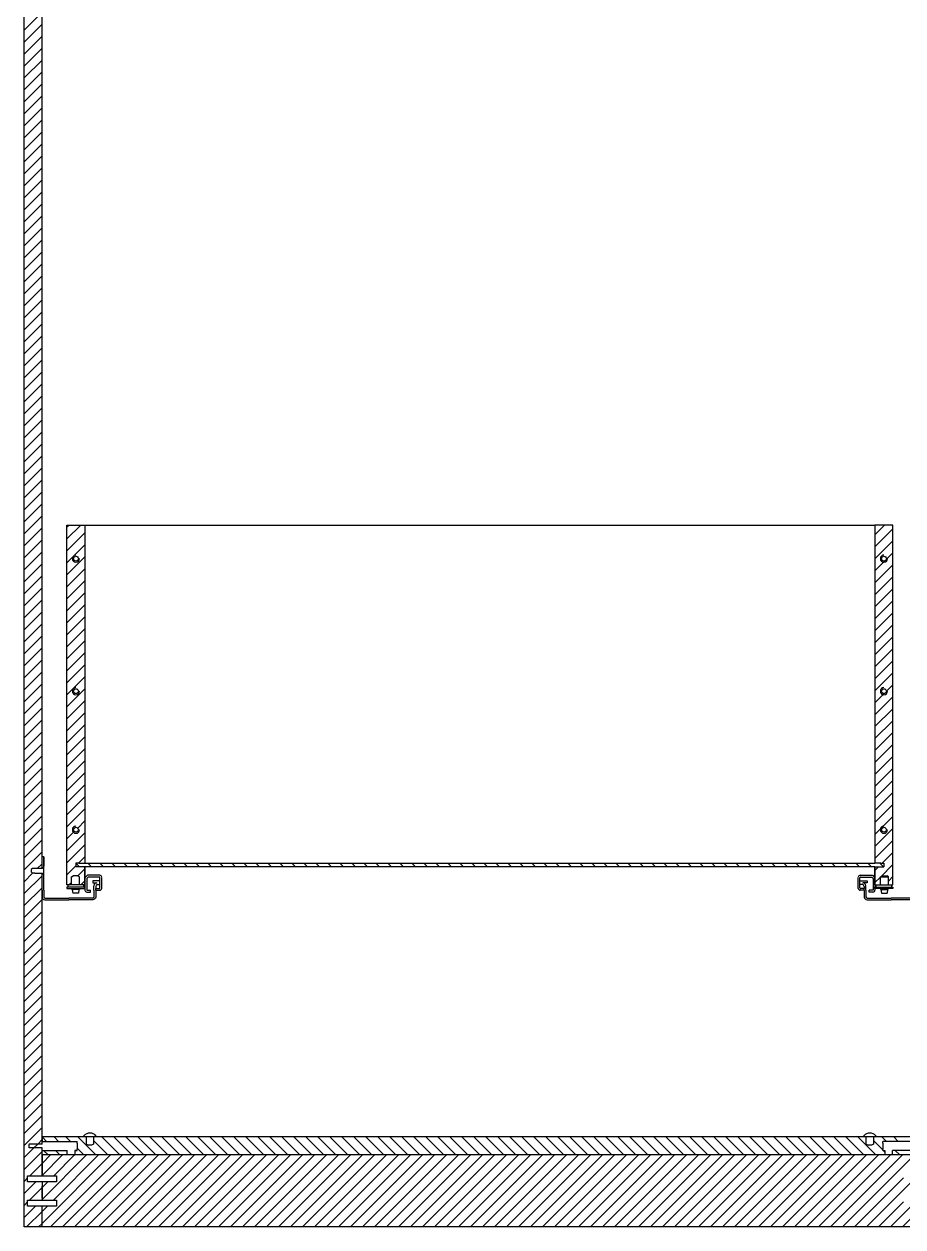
# Model space of a CAD drawing. Header units: centimetres. Extents: x -42 to 1204, y -514 to 706.
# Drawn here: x 489.6 to 562.8, y -20.1 to 80.2 of the extents above; entities that cross this region are included whole.
import ezdxf

# ---------------------------------------------------------------- set-up
doc = ezdxf.new("R2010")
doc.units = ezdxf.units.CM
doc.header["$MEASUREMENT"] = 0
doc.layers.add('filatura', color=8, linetype='Continuous')
doc.layers.add('Livello 1', color=175, linetype='Continuous')

msp = doc.modelspace()

# ---------------------------------------------------------------- hatches: boundary and pattern name
h = msp.add_hatch()
h.set_pattern_fill('JIS_WOOD', color=175)
h.set_pattern_definition([(45, (-118.67215, -240.5599), (-0.5, 0.5), [])])
h.paths.add_polyline_path([(494.63, 38.4), (493.13, 38.4), (493.13, 8.4), (493.5, 8.4), (493.5, 9.06), (493.65, 9.15), (494.02, 9.15), (494.17, 9.06), (494.17, 8.4), (494.63, 8.4), (494.63, 9), (494.63, 9.9), (493.88, 9.9), (493.88, 10.2), (494.13, 10.2), (494.63, 10.2), (494.63, 11.2), (494.63, 20.1)])
h.paths.add_polyline_path([(493.68, 24.55, -1), (494.08, 24.55, -1)], flags=16)
h.paths.add_polyline_path([(494.08, 13, -1), (493.68, 13, -1)], flags=16)
h.paths.add_polyline_path([(493.68, 35.6, -1), (494.08, 35.6, -1)], flags=16)
h.paths.add_polyline_path([(560.48, 11.2), (560.48, 10.2), (560.98, 10.2), (561.23, 10.2), (561.23, 9.9), (560.48, 9.9), (560.48, 8.4), (560.94, 8.4), (560.94, 9.06), (561.09, 9.15), (561.46, 9.15), (561.61, 9.06), (561.61, 8.4), (561.98, 8.4), (561.98, 38.4), (560.48, 38.4), (560.48, 20.1)])
h.paths.add_polyline_path([(561.03, 24.55, -1), (561.43, 24.55, -1)], flags=16)
h.paths.add_polyline_path([(561.43, 13, -1), (561.03, 13, -1)], flags=16)
h.paths.add_polyline_path([(561.03, 35.6, -1), (561.43, 35.6, -1)], flags=16)

# ---------------------------------------------------------------- linework, layer by layer
for p, q in [((489.55, -20.11), (489.55, 181.09)), ((491.05, 35.81), (491.05, 82.74)), ((493.13, 8.4), (493.13, 38.4)), ((493.13, 38.4), (494.63, 38.4)), ((494.63, 38.4), (494.63, 20.1)), ((494.63, 38.4), (560.48, 38.4)), ((561.98, 38.4), (560.48, 38.4)), ((560.48, 38.4), (560.48, 20.1)), ((561.98, 8.4), (561.98, 38.4)), ((491.05, 34.31), (491.05, 35.81)), ((491.05, 9.78), (491.05, 34.31)), ((494.63, 20.1), (494.63, 11.2)), ((560.48, 20.1), (560.48, 11.2)), ((494.63, 11.2), (494.63, 10.2)), ((560.48, 11.2), (560.48, 10.2)), ((491.2, 10.75), (491.05, 10.75)), ((491.2, 7.95), (491.2, 10.75)), ((491.2, 10.75), (491.2, 10)), ((491.2, 10.75), (491.2, 9.95)), ((494.13, 10.2), (493.88, 10.2)), ((493.88, 10.2), (493.88, 9.9)), ((494.13, 10.2), (494.63, 10.2)), ((494.63, 10.2), (560.48, 10.2)), ((560.98, 10.2), (560.48, 10.2)), ((560.98, 10.2), (561.23, 10.2)), ((561.23, 10.2), (561.23, 9.9)), ((490.25, 9.78), (490.14, 9.68)), ((490.14, 9.68), (490.14, 9.48)), ((490.25, 9.38), (490.14, 9.48)), ((491.05, 9.78), (490.25, 9.78)), ((490.44, 9.38), (490.25, 9.38)), ((490.44, 9.38), (491.05, 9.38)), ((491.05, 9.78), (491.2, 9.91)), ((491.05, -13.2), (491.05, 9.38)), ((491.05, 9.38), (491.2, 9.24)), ((493.5, 9.06), (493.65, 9.15)), ((493.5, 8.4), (493.5, 9.06)), ((494.02, 9.15), (493.65, 9.15)), ((493.88, 9.9), (493.88, 9.9)), ((494.63, 9.9), (493.88, 9.9)), ((494.17, 9.06), (494.02, 9.15)), ((494.17, 8.4), (494.17, 9.06)), ((494.63, 9.9), (494.63, 9.3)), ((494.63, 8.4), (494.63, 9.9)), ((560.48, 9.9), (494.63, 9.9)), ((494.63, 9.3), (494.63, 9.1)), ((494.83, 9.2), (494.63, 9)), ((494.63, 9.1), (494.63, 8.9)), ((494.89, 9.05), (494.78, 8.94)), ((495.86, 9.2), (494.83, 9.2)), ((495.85, 9.05), (494.89, 9.05)), ((496.03, 8.11), (496.03, 9.03)), ((559.08, 8.11), (559.08, 9.03)), ((559.25, 9.2), (560.28, 9.2)), ((559.26, 9.05), (560.22, 9.05)), ((560.22, 9.05), (560.33, 8.94)), ((560.28, 9.2), (560.48, 9)), ((560.48, 9.9), (560.48, 9.3)), ((560.48, 8.4), (560.48, 9.9)), ((560.48, 9.9), (561.23, 9.9)), ((560.48, 9.3), (560.48, 9.1)), ((560.48, 9.1), (560.48, 8.9)), ((560.94, 9.06), (561.09, 9.15)), ((560.94, 8.4), (560.94, 9.06)), ((560.94, 9.06), (561.61, 9.06)), ((561.09, 9.15), (561.46, 9.15)), ((561.23, 9.9), (561.23, 9.9)), ((561.61, 9.06), (561.46, 9.15)), ((561.61, 8.4), (561.61, 9.06)), ((494.63, 8.4), (493.13, 8.4)), ((494.63, 8.2), (493.13, 8.2)), ((493.13, 8.2), (493.13, 8.1)), ((493.13, 8.1), (494.63, 8.1)), ((493.23, 8.2), (493.23, 8.4)), ((493.53, 8.02), (493.53, 8.1)), ((494.17, 8.1), (494.17, 8.02)), ((494.53, 8.2), (494.53, 8.4)), ((494.63, 9), (494.63, 7.97)), ((494.63, 8.9), (494.63, 8.4)), ((494.63, 8.1), (494.63, 8.2)), ((494.78, 8.94), (494.78, 7.98)), ((495.88, 8.73), (495.29, 8.73)), ((495.29, 8.73), (495.29, 8.58)), ((495.29, 8.58), (495.63, 8.58)), ((495.38, 7.95), (495.38, 8.33)), ((495.53, 8.27), (495.53, 8.1)), ((495.53, 7.95), (495.53, 8.1)), ((495.53, 8.1), (495.85, 8.1)), ((495.68, 8.43), (495.88, 8.43)), ((495.88, 8.13), (495.88, 9.02)), ((559.23, 8.13), (559.23, 9.02)), ((559.23, 8.73), (559.82, 8.73)), ((559.43, 8.43), (559.23, 8.43)), ((559.58, 8.1), (559.26, 8.1)), ((559.82, 8.58), (559.48, 8.58)), ((559.58, 8.27), (559.58, 8.1)), ((559.58, 7.95), (559.58, 8.1)), ((559.73, 7.95), (559.73, 8.33)), ((559.82, 8.73), (559.82, 8.58)), ((560.33, 8.94), (560.33, 7.98)), ((560.48, 9), (560.48, 7.97)), ((560.48, 8.9), (560.48, 8.4)), ((560.48, 8.4), (561.98, 8.4)), ((560.48, 8.1), (560.48, 8.2)), ((560.48, 8.2), (561.98, 8.2)), ((561.98, 8.1), (560.48, 8.1)), ((560.58, 8.2), (560.58, 8.4)), ((560.94, 8.1), (560.94, 8.02)), ((561.58, 8.02), (561.58, 8.1)), ((561.88, 8.2), (561.88, 8.4)), ((561.98, 8.2), (561.98, 8.1)), ((494.17, 8.02), (493.53, 8.02)), ((493.57, 8.02), (493.61, 7.7)), ((494.09, 7.7), (493.61, 7.7)), ((494.13, 8.02), (494.09, 7.7)), ((494.79, 7.8), (495.1, 7.8)), ((494.8, 7.95), (495.1, 7.95)), ((495.1, 7.8), (495.1, 7.95)), ((495.53, 7.95), (495.88, 7.95)), ((559.58, 7.95), (559.23, 7.95)), ((560.01, 7.8), (560.01, 7.95)), ((560.31, 7.95), (560.01, 7.95)), ((560.32, 7.8), (560.01, 7.8)), ((560.94, 8.02), (561.58, 8.02)), ((560.98, 8.02), (561.02, 7.7)), ((561.02, 7.7), (561.5, 7.7)), ((561.54, 8.02), (561.5, 7.7)), ((491.05, -13.2), (491.05, -12.61)), ((491.05, -12.61), (491.05, -12.99)), ((494.55, -12.61), (491.05, -12.61)), ((564.05, -12.61), (491.05, -12.61)), ((491.05, -12.99), (493.98, -12.99)), ((493.98, -13.12), (493.98, -12.99)), ((494.55, -12.61), (494.55, -12.51)), ((495.55, -12.61), (494.55, -12.61)), ((494.75, -12.61), (494.55, -12.61)), ((494.75, -13.21), (494.75, -12.61)), ((495.35, -12.61), (495.35, -13.21)), ((495.35, -12.61), (495.35, -13.21)), ((495.55, -12.51), (495.55, -12.61)), ((559.55, -12.61), (559.55, -12.51)), ((560.71, -12.61), (559.71, -12.61)), ((559.91, -12.61), (559.71, -12.61)), ((559.75, -13.21), (559.75, -12.61)), ((560.35, -12.61), (560.35, -13.21)), ((560.35, -12.61), (560.35, -13.21)), ((560.55, -12.51), (560.55, -12.61)), ((561.13, -13.12), (561.13, -12.99)), ((564.05, -12.99), (561.13, -12.99)), ((489.99, -13.2), (489.94, -13.28)), ((489.94, -13.28), (489.94, -13.45)), ((489.99, -13.53), (489.94, -13.45)), ((491.05, -13.2), (489.99, -13.2)), ((491.05, -13.53), (489.99, -13.53)), ((491.05, -14.11), (491.05, -13.53)), ((491.05, -15.84), (491.05, -13.53)), ((491.05, -13.73), (493.15, -13.73)), ((493.15, -14.09), (493.15, -13.73)), ((493.88, -13.73), (493.8, -13.73)), ((493.8, -13.73), (493.8, -14.11)), ((493.88, -13.73), (493.98, -13.73)), ((493.98, -13.12), (493.98, -13.61)), ((493.98, -13.73), (493.98, -13.61)), ((494.75, -13.21), (494.93, -13.31)), ((495.18, -13.31), (494.93, -13.31)), ((495.35, -13.21), (495.18, -13.31)), ((559.75, -13.21), (559.93, -13.31)), ((560.18, -13.31), (559.93, -13.31)), ((560.35, -13.21), (560.18, -13.31)), ((561.13, -13.12), (561.13, -13.61)), ((561.13, -13.73), (561.13, -13.61)), ((561.23, -13.73), (561.13, -13.73)), ((561.23, -13.73), (561.31, -13.73)), ((561.31, -13.73), (561.31, -14.11)), ((561.95, -14.11), (561.95, -13.73)), ((564.05, -13.73), (561.95, -13.73)), ((491.05, -14.11), (491.05, -15.84)), ((491.05, -14.11), (491.05, -15.84)), ((564.05, -14.11), (491.05, -14.11)), ((489.85, -15.84), (492.25, -15.84)), ((489.85, -15.84), (491.05, -15.84)), ((489.85, -16.34), (489.85, -15.84)), ((492.25, -15.84), (492.25, -16.34)), ((489.55, -16.31), (489.55, -16.21)), ((489.55, -16.61), (489.55, -16.31)), ((489.55, -16.71), (489.55, -16.61)), ((490.55, -16.34), (489.85, -16.34)), ((492.25, -16.34), (490.55, -16.34)), ((491.05, -16.34), (491.05, -17.71)), ((491.05, -17.71), (491.05, -16.71)), ((489.85, -17.88), (492.25, -17.88)), ((489.85, -17.88), (491.05, -17.88)), ((489.85, -18.38), (489.85, -17.88)), ((491.05, -17.71), (491.05, -17.88)), ((492.25, -17.88), (492.25, -18.38)), ((490.55, -18.38), (489.85, -18.38)), ((492.25, -18.38), (490.55, -18.38)), ((491.05, -20.11), (491.05, -18.38)), ((491.05, -20.11), (491.05, -18.38)), ((565.55, -20.11), (489.55, -20.11))]:
    msp.add_line(p, q)
at = {"color": 175, "linetype": 'Continuous'}
for p, q in [((489.55, 79.67), (491.05, 81.17)), ((489.55, 78.67), (491.05, 80.17)), ((489.55, 77.67), (491.05, 79.17)), ((489.55, 76.67), (491.05, 78.17)), ((489.55, 75.67), (491.05, 77.17)), ((489.55, 74.67), (491.05, 76.17)), ((489.55, 73.67), (491.05, 75.17)), ((489.55, 72.67), (491.05, 74.17)), ((489.55, 71.67), (491.05, 73.17)), ((489.55, 70.67), (491.05, 72.17)), ((489.55, 69.67), (491.05, 71.17)), ((489.55, 68.67), (491.05, 70.17)), ((489.55, 67.67), (491.05, 69.17)), ((489.55, 66.67), (491.05, 68.17)), ((489.55, 65.67), (491.05, 67.17)), ((489.55, 64.67), (491.05, 66.17)), ((489.55, 63.67), (491.05, 65.17)), ((489.55, 62.67), (491.05, 64.17)), ((489.55, 61.67), (491.05, 63.17)), ((489.55, 60.67), (491.05, 62.17)), ((489.55, 59.67), (491.05, 61.17)), ((489.55, 58.67), (491.05, 60.17)), ((489.55, 57.67), (491.05, 59.17)), ((489.55, 56.67), (491.05, 58.17)), ((489.55, 55.67), (491.05, 57.17)), ((489.55, 54.67), (491.05, 56.17)), ((489.55, 53.67), (491.05, 55.17)), ((489.55, 52.67), (491.05, 54.17)), ((489.55, 51.67), (491.05, 53.17)), ((489.55, 50.67), (491.05, 52.17)), ((489.55, 49.67), (491.05, 51.17)), ((489.55, 48.67), (491.05, 50.17)), ((489.55, 47.67), (491.05, 49.17)), ((489.55, 46.67), (491.05, 48.17)), ((489.55, 45.67), (491.05, 47.17)), ((489.55, 44.67), (491.05, 46.17)), ((489.55, 43.67), (491.05, 45.17)), ((489.55, 42.67), (491.05, 44.17)), ((489.55, 41.67), (491.05, 43.17)), ((489.55, 40.67), (491.05, 42.17)), ((489.55, 39.67), (491.05, 41.17)), ((489.55, 38.67), (491.05, 40.17)), ((489.55, 37.67), (491.05, 39.17)), ((489.55, 36.67), (491.05, 38.17)), ((489.55, 35.67), (491.05, 37.17)), ((489.55, 34.67), (491.05, 36.17)), ((489.55, 33.67), (491.05, 35.17)), ((489.55, 32.67), (491.05, 34.17)), ((489.55, 31.67), (491.05, 33.17)), ((489.55, 30.67), (491.05, 32.17)), ((489.55, 29.67), (491.05, 31.17)), ((489.55, 28.67), (491.05, 30.17)), ((489.55, 27.67), (491.05, 29.17)), ((489.55, 26.67), (491.05, 28.17)), ((489.55, 25.67), (491.05, 27.17)), ((489.55, 24.67), (491.05, 26.17)), ((489.55, 23.67), (491.05, 25.17)), ((489.55, 22.67), (491.05, 24.17)), ((489.55, 21.67), (491.05, 23.17)), ((489.55, 20.67), (491.05, 22.17)), ((489.55, 19.67), (491.05, 21.17)), ((489.55, 18.67), (491.05, 20.17)), ((489.55, 17.67), (491.05, 19.17)), ((489.55, 16.67), (491.05, 18.17)), ((489.55, 15.67), (491.05, 17.17)), ((489.55, 14.67), (491.05, 16.17)), ((489.55, 13.67), (491.05, 15.17)), ((489.55, 12.67), (491.05, 14.17)), ((489.55, 11.67), (491.05, 13.17)), ((489.55, 10.67), (491.05, 12.17)), ((489.55, 9.67), (491.05, 11.17)), ((490.66, 9.78), (491.05, 10.17)), ((494.18, 9.9), (493.88, 10.2)), ((495.18, 9.9), (494.88, 10.2)), ((496.18, 9.9), (495.88, 10.2)), ((497.18, 9.9), (496.88, 10.2)), ((498.18, 9.9), (497.88, 10.2)), ((499.18, 9.9), (498.88, 10.2)), ((500.18, 9.9), (499.88, 10.2)), ((501.18, 9.9), (500.88, 10.2)), ((502.18, 9.9), (501.88, 10.2)), ((503.18, 9.9), (502.88, 10.2)), ((504.18, 9.9), (503.88, 10.2)), ((505.18, 9.9), (504.88, 10.2)), ((506.18, 9.9), (505.88, 10.2)), ((507.18, 9.9), (506.88, 10.2)), ((508.18, 9.9), (507.88, 10.2)), ((509.18, 9.9), (508.88, 10.2)), ((510.18, 9.9), (509.88, 10.2)), ((511.18, 9.9), (510.88, 10.2)), ((512.18, 9.9), (511.88, 10.2)), ((513.18, 9.9), (512.88, 10.2)), ((514.18, 9.9), (513.88, 10.2)), ((515.18, 9.9), (514.88, 10.2)), ((516.18, 9.9), (515.88, 10.2)), ((517.18, 9.9), (516.88, 10.2)), ((518.18, 9.9), (517.88, 10.2)), ((519.18, 9.9), (518.88, 10.2)), ((520.18, 9.9), (519.88, 10.2)), ((521.18, 9.9), (520.88, 10.2)), ((522.18, 9.9), (521.88, 10.2)), ((523.18, 9.9), (522.88, 10.2)), ((524.18, 9.9), (523.88, 10.2)), ((525.18, 9.9), (524.88, 10.2)), ((526.18, 9.9), (525.88, 10.2)), ((527.18, 9.9), (526.88, 10.2)), ((528.18, 9.9), (527.88, 10.2)), ((529.18, 9.9), (528.88, 10.2)), ((530.18, 9.9), (529.88, 10.2)), ((531.18, 9.9), (530.88, 10.2)), ((532.18, 9.9), (531.88, 10.2)), ((533.18, 9.9), (532.88, 10.2)), ((534.18, 9.9), (533.88, 10.2)), ((535.18, 9.9), (534.88, 10.2)), ((536.18, 9.9), (535.88, 10.2)), ((537.18, 9.9), (536.88, 10.2)), ((538.18, 9.9), (537.88, 10.2)), ((539.18, 9.9), (538.88, 10.2)), ((540.18, 9.9), (539.88, 10.2)), ((541.18, 9.9), (540.88, 10.2)), ((542.18, 9.9), (541.88, 10.2)), ((543.18, 9.9), (542.88, 10.2)), ((544.18, 9.9), (543.88, 10.2)), ((545.18, 9.9), (544.88, 10.2)), ((546.18, 9.9), (545.88, 10.2)), ((547.18, 9.9), (546.88, 10.2)), ((548.18, 9.9), (547.88, 10.2)), ((549.18, 9.9), (548.88, 10.2)), ((550.18, 9.9), (549.88, 10.2)), ((551.18, 9.9), (550.88, 10.2)), ((552.18, 9.9), (551.88, 10.2)), ((553.18, 9.9), (552.88, 10.2)), ((554.18, 9.9), (553.88, 10.2)), ((555.18, 9.9), (554.88, 10.2)), ((556.18, 9.9), (555.88, 10.2)), ((557.18, 9.9), (556.88, 10.2)), ((558.18, 9.9), (557.88, 10.2)), ((559.18, 9.9), (558.88, 10.2)), ((560.18, 9.9), (559.88, 10.2)), ((561.18, 9.9), (560.88, 10.2)), ((489.55, 8.67), (490.26, 9.38)), ((489.55, 7.67), (491.05, 9.17)), ((489.55, 6.67), (491.05, 8.17)), ((489.55, 5.67), (491.05, 7.17)), ((489.55, 4.67), (491.05, 6.17)), ((489.55, 3.67), (491.05, 5.17)), ((489.55, 2.67), (491.05, 4.17)), ((489.55, 1.67), (491.05, 3.17)), ((489.55, 0.67), (491.05, 2.17)), ((489.55, -0.33), (491.05, 1.17)), ((489.55, -1.33), (491.05, 0.17)), ((489.55, -2.33), (491.05, -0.83)), ((489.55, -3.33), (491.05, -1.83)), ((489.55, -4.33), (491.05, -2.83)), ((489.55, -5.33), (491.05, -3.83)), ((489.55, -6.33), (491.05, -4.83)), ((489.55, -7.33), (491.05, -5.83)), ((489.55, -8.33), (491.05, -6.83)), ((489.55, -9.33), (491.05, -7.83)), ((489.55, -10.33), (491.05, -8.83)), ((489.55, -11.33), (491.05, -9.83)), ((489.55, -12.33), (491.05, -10.83)), ((489.55, -13.33), (491.05, -11.83)), ((490.69, -13.2), (491.05, -12.83)), ((491.43, -12.99), (491.05, -12.61)), ((492.43, -12.99), (492.05, -12.61)), ((493.43, -12.99), (493.05, -12.61)), ((495.55, -14.11), (494.05, -12.61)), ((496.55, -14.11), (495.35, -12.91)), ((497.55, -14.11), (496.05, -12.61)), ((498.55, -14.11), (497.05, -12.61)), ((499.55, -14.11), (498.05, -12.61)), ((500.55, -14.11), (499.05, -12.61)), ((501.55, -14.11), (500.05, -12.61)), ((502.55, -14.11), (501.05, -12.61)), ((503.55, -14.11), (502.05, -12.61)), ((504.55, -14.11), (503.05, -12.61)), ((505.55, -14.11), (504.05, -12.61)), ((506.55, -14.11), (505.05, -12.61)), ((507.55, -14.11), (506.05, -12.61)), ((508.55, -14.11), (507.05, -12.61)), ((509.55, -14.11), (508.05, -12.61)), ((510.55, -14.11), (509.05, -12.61)), ((511.55, -14.11), (510.05, -12.61)), ((512.55, -14.11), (511.05, -12.61)), ((513.55, -14.11), (512.05, -12.61)), ((514.55, -14.11), (513.05, -12.61)), ((515.55, -14.11), (514.05, -12.61)), ((516.55, -14.11), (515.05, -12.61)), ((517.55, -14.11), (516.05, -12.61)), ((518.55, -14.11), (517.05, -12.61)), ((519.55, -14.11), (518.05, -12.61)), ((520.55, -14.11), (519.05, -12.61)), ((521.55, -14.11), (520.05, -12.61)), ((522.55, -14.11), (521.05, -12.61)), ((523.55, -14.11), (522.05, -12.61)), ((524.55, -14.11), (523.05, -12.61)), ((525.55, -14.11), (524.05, -12.61)), ((526.55, -14.11), (525.05, -12.61)), ((527.55, -14.11), (526.05, -12.61)), ((528.55, -14.11), (527.05, -12.61)), ((529.55, -14.11), (528.05, -12.61)), ((530.55, -14.11), (529.05, -12.61)), ((531.55, -14.11), (530.05, -12.61)), ((532.55, -14.11), (531.05, -12.61)), ((533.55, -14.11), (532.05, -12.61)), ((534.55, -14.11), (533.05, -12.61)), ((535.55, -14.11), (534.05, -12.61)), ((536.55, -14.11), (535.05, -12.61)), ((537.55, -14.11), (536.05, -12.61)), ((538.55, -14.11), (537.05, -12.61)), ((539.55, -14.11), (538.05, -12.61)), ((540.55, -14.11), (539.05, -12.61)), ((541.55, -14.11), (540.05, -12.61)), ((542.55, -14.11), (541.05, -12.61)), ((543.55, -14.11), (542.05, -12.61)), ((544.55, -14.11), (543.05, -12.61)), ((545.55, -14.11), (544.05, -12.61)), ((546.55, -14.11), (545.05, -12.61)), ((547.55, -14.11), (546.05, -12.61)), ((548.55, -14.11), (547.05, -12.61)), ((549.55, -14.11), (548.05, -12.61)), ((550.55, -14.11), (549.05, -12.61)), ((551.55, -14.11), (550.05, -12.61)), ((552.55, -14.11), (551.05, -12.61)), ((553.55, -14.11), (552.05, -12.61)), ((554.55, -14.11), (553.05, -12.61)), ((555.55, -14.11), (554.05, -12.61)), ((556.55, -14.11), (555.05, -12.61)), ((557.55, -14.11), (556.05, -12.61)), ((558.55, -14.11), (557.05, -12.61)), ((559.55, -14.11), (558.05, -12.61)), ((560.55, -14.11), (559.05, -12.61)), ((561.13, -13.69), (560.35, -12.91)), ((561.43, -12.99), (561.05, -12.61)), ((562.43, -12.99), (562.05, -12.61)), ((489.55, -14.33), (490.36, -13.53)), ((489.55, -15.33), (491.05, -13.83)), ((490.36, -13.53), (490.69, -13.2)), ((491.55, -14.11), (491.17, -13.73)), ((492.55, -14.11), (492.17, -13.73)), ((494.55, -14.11), (493.98, -13.54)), ((562.55, -14.11), (562.17, -13.73)), ((490.04, -15.84), (491.05, -14.83)), ((491.05, -14.83), (491.77, -14.11)), ((491.05, -15.83), (492.77, -14.11)), ((491.05, -17.83), (494.77, -14.11)), ((491.05, -19.83), (496.77, -14.11)), ((491.77, -20.11), (497.77, -14.11)), ((492, -17.88), (495.77, -14.11)), ((492.04, -15.84), (493.77, -14.11)), ((492.77, -20.11), (498.77, -14.11)), ((493.77, -14.11), (493.8, -14.09)), ((493.77, -20.11), (499.77, -14.11)), ((494.77, -20.11), (500.77, -14.11)), ((495.77, -20.11), (501.77, -14.11)), ((496.77, -20.11), (502.77, -14.11)), ((497.77, -20.11), (503.77, -14.11)), ((498.77, -20.11), (504.77, -14.11)), ((499.77, -20.11), (505.77, -14.11)), ((500.77, -20.11), (506.77, -14.11)), ((501.77, -20.11), (507.77, -14.11)), ((502.77, -20.11), (508.77, -14.11)), ((503.77, -20.11), (509.77, -14.11)), ((504.77, -20.11), (510.77, -14.11)), ((505.77, -20.11), (511.77, -14.11)), ((506.77, -20.11), (512.77, -14.11)), ((507.77, -20.11), (513.77, -14.11)), ((508.77, -20.11), (514.77, -14.11)), ((509.77, -20.11), (515.77, -14.11)), ((510.77, -20.11), (516.77, -14.11)), ((511.77, -20.11), (517.77, -14.11)), ((512.77, -20.11), (518.77, -14.11)), ((513.77, -20.11), (519.77, -14.11)), ((514.77, -20.11), (520.77, -14.11)), ((515.77, -20.11), (521.77, -14.11)), ((516.77, -20.11), (522.77, -14.11)), ((517.77, -20.11), (523.77, -14.11)), ((518.77, -20.11), (524.77, -14.11)), ((519.77, -20.11), (525.77, -14.11)), ((520.77, -20.11), (526.77, -14.11)), ((521.77, -20.11), (527.77, -14.11)), ((522.77, -20.11), (528.77, -14.11)), ((523.77, -20.11), (529.77, -14.11)), ((524.77, -20.11), (530.77, -14.11)), ((525.77, -20.11), (531.77, -14.11)), ((526.77, -20.11), (532.77, -14.11)), ((527.77, -20.11), (533.77, -14.11)), ((528.77, -20.11), (534.77, -14.11)), ((529.77, -20.11), (535.77, -14.11)), ((530.77, -20.11), (536.77, -14.11)), ((531.77, -20.11), (537.77, -14.11)), ((532.77, -20.11), (538.77, -14.11)), ((533.77, -20.11), (539.77, -14.11)), ((534.77, -20.11), (540.77, -14.11)), ((535.77, -20.11), (541.77, -14.11)), ((536.77, -20.11), (542.77, -14.11)), ((537.77, -20.11), (543.77, -14.11)), ((538.77, -20.11), (544.77, -14.11)), ((539.77, -20.11), (545.77, -14.11)), ((540.77, -20.11), (546.77, -14.11)), ((541.77, -20.11), (547.77, -14.11)), ((542.77, -20.11), (548.77, -14.11)), ((543.77, -20.11), (549.77, -14.11)), ((544.77, -20.11), (550.77, -14.11)), ((545.77, -20.11), (551.77, -14.11)), ((546.77, -20.11), (552.77, -14.11)), ((547.77, -20.11), (553.77, -14.11)), ((548.77, -20.11), (554.77, -14.11)), ((549.77, -20.11), (555.77, -14.11)), ((550.77, -20.11), (556.77, -14.11)), ((551.77, -20.11), (557.77, -14.11)), ((552.77, -20.11), (558.77, -14.11)), ((553.77, -20.11), (559.77, -14.11)), ((554.77, -20.11), (560.77, -14.11)), ((555.77, -20.11), (561.77, -14.11)), ((556.77, -20.11), (562.77, -14.11)), ((557.77, -20.11), (563.77, -14.11)), ((489.55, -16.33), (489.85, -16.03)), ((491.04, -15.84), (491.05, -15.83)), ((558.77, -20.11), (562.85, -16.03)), ((489.55, -17.33), (490.54, -16.34)), ((490, -17.88), (491.05, -16.83)), ((491.05, -16.83), (491.54, -16.34)), ((559.77, -20.11), (563.54, -16.34)), ((489.55, -18.33), (489.85, -18.03)), ((491, -17.88), (491.05, -17.83)), ((560.77, -20.11), (562.85, -18.03)), ((489.55, -19.33), (490.5, -18.38)), ((489.77, -20.11), (491.05, -18.83)), ((491.05, -18.83), (491.5, -18.38)), ((561.77, -20.11), (563.5, -18.38)), ((562.77, -20.11), (564.05, -18.83)), ((490.77, -20.11), (491.05, -19.83))]:
    msp.add_line(p, q, dxfattribs=at)
for points in [[(491.05, 7.95), (491.05, 7.45), (491.05, 7.39, 0.346599), (491.29, 7.15), (493.29, 7.15)], [(491.2, 7.95), (491.2, 7.45), (491.2, 7.4, 0.313791), (491.3, 7.3), (493.29, 7.3)], [(495.53, 7.95), (495.53, 7.45), (495.53, 7.39, -0.346599), (495.29, 7.15), (493.29, 7.15)], [(495.38, 7.95), (495.38, 7.45), (495.38, 7.4, -0.313791), (495.28, 7.3), (493.29, 7.3)], [(559.58, 7.95), (559.58, 7.45), (559.58, 7.39, 0.346599), (559.82, 7.15), (561.82, 7.15)], [(559.73, 7.95), (559.73, 7.45), (559.73, 7.4, 0.313791), (559.83, 7.3), (561.82, 7.3)], [(563.9, 7.95), (563.9, 7.45), (563.9, 7.4, -0.313791), (563.81, 7.3), (561.82, 7.3)], [(564.05, 7.39), (564.05, 7.45), (564.05, 7.39, -0.346599), (563.82, 7.15), (561.82, 7.15)]]:
    msp.add_lwpolyline(points, format="xyb")
for centre in [(493.88, 35.6), (493.88, 35.6), (561.23, 35.6), (561.23, 35.6), (493.88, 24.55), (493.88, 24.55), (561.23, 24.55), (561.23, 24.55), (493.88, 13), (493.88, 13), (561.23, 13)]:
    msp.add_circle(centre, 0.2)
for centre, radius, start, end in [((495.84, 9.02), 0.0346, 11.6025, 78.3975), ((495.84, 9.02), 0.185, 5.0146, 84.9854), ((559.27, 9.02), 0.185, 95.0146, 174.9854), ((559.27, 9.02), 0.0346, 101.6025, 168.3975), ((495.65, 8.3), 0.279, 94.659, 174.2702), ((495.7, 8.25), 0.177, 97.9648, 172.0352), ((495.84, 8.13), 0.0346, 281.6025, 348.3975), ((495.84, 8.13), 0.184, 280.4582, 355.0339), ((559.27, 8.13), 0.184, 184.9661, 259.5418), ((559.27, 8.13), 0.0346, 191.6025, 258.3975), ((559.41, 8.25), 0.177, 7.9648, 82.0352), ((559.45, 8.3), 0.279, 5.7298, 85.341), ((494.81, 7.98), 0.185, 185.0146, 264.3199), ((494.81, 7.98), 0.0346, 191.6025, 256.8524), ((560.3, 7.98), 0.0346, 283.1476, 348.3975), ((560.3, 7.98), 0.185, 275.6801, 354.9854), ((495.05, -12.97), 0.68, 42.6448, 137.3552), ((560.05, -12.97), 0.68, 42.6448, 137.3552)]:
    msp.add_arc(centre, radius, start, end)
at = {"layer": 'filatura'}
for centre in [(493.88, 35.6), (561.23, 35.6), (493.88, 24.55), (561.23, 24.55), (493.88, 13), (561.23, 13)]:
    msp.add_arc(centre, 0.3, 90, 0, dxfattribs=at)
at = {"layer": 'Livello 1'}
msp.add_line((561.17, -13.73), (561.31, -13.87), dxfattribs=at)

doc.saveas('drawing.dxf')
